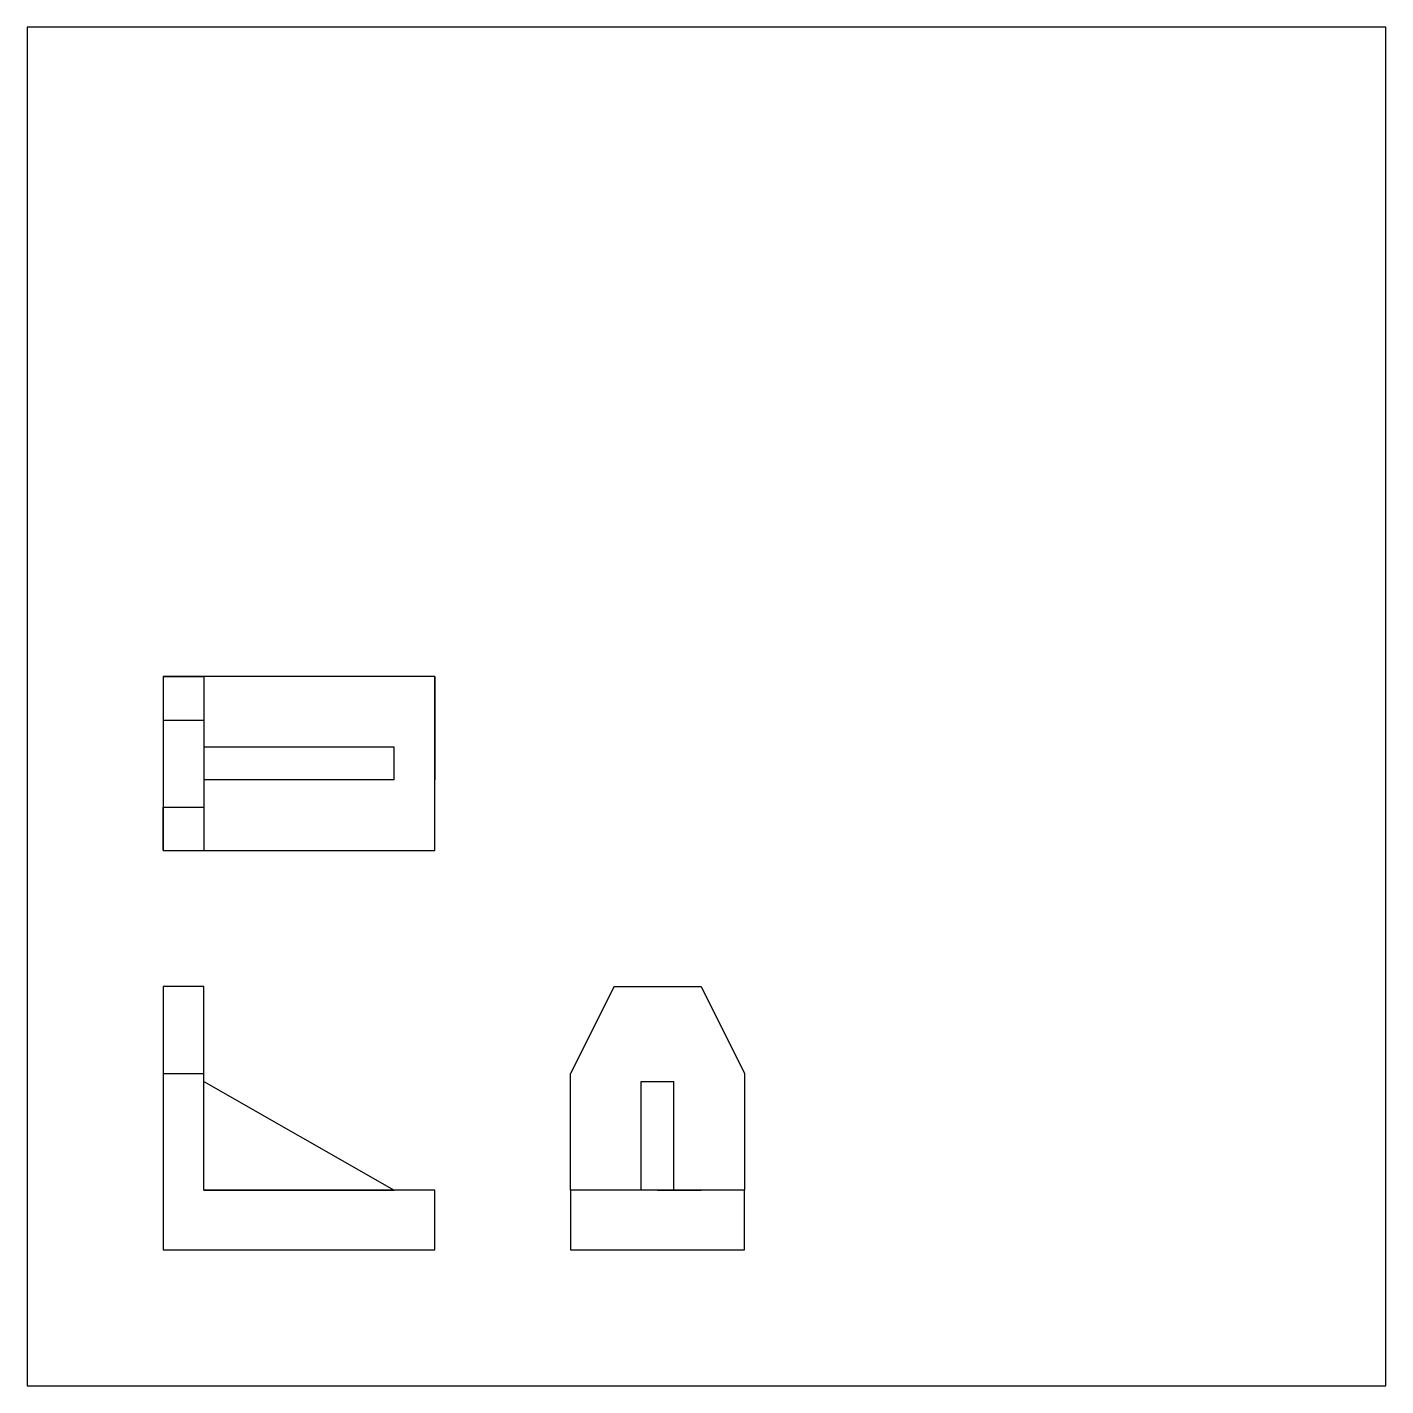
# Model space of a CAD drawing. Header units: millimetres. Extents: x 0 to 500, y 0 to 500.
import ezdxf

# ---------------------------------------------------------------- set-up
doc = ezdxf.new("R2010")
doc.units = ezdxf.units.MM
for name, color, linetype in [('Front', 140, 'Continuous'), ('Side', 50, 'Continuous'), ('Top', 10, 'Continuous')]:
    doc.layers.add(name, color=color, linetype=linetype)

msp = doc.modelspace()

# ---------------------------------------------------------------- linework, layer by layer
msp.add_lwpolyline([(0, 0), (500, 0), (500, 500), (0, 500)], close=True)
at = {"layer": 'Front'}
for p, q in [((65, 147), (50, 147)), ((50, 147), (50, 50)), ((50, 147), (50, 115)), ((65, 72), (65, 147)), ((50, 115), (65, 115)), ((65, 72), (65, 112)), ((65, 112), (135, 72)), ((150, 72), (65, 72)), ((65, 72), (135, 72)), ((150, 50), (150, 72)), ((50, 50), (150, 50))]:
    msp.add_line(p, q, dxfattribs=at)
at = {"layer": 'Side'}
for p, q in [((216, 147), (200, 115)), ((216, 147), (248, 147)), ((248, 147), (264, 115)), ((200, 72), (200, 115)), ((264, 115), (264, 72)), ((226, 72), (226, 112)), ((226, 112), (238, 112)), ((238, 72), (238, 112)), ((264, 72), (200, 72)), ((200, 72), (200, 50)), ((232, 72), (226, 72)), ((264, 72), (232, 72)), ((232, 72), (248, 72)), ((232, 72), (238, 72)), ((264, 50), (264, 72)), ((200, 50), (264, 50))]:
    msp.add_line(p, q, dxfattribs=at)
at = {"layer": 'Top'}
for p, q in [((150, 261), (50, 261)), ((50, 261), (50, 197)), ((50, 261), (65, 261)), ((50, 261), (50, 245)), ((65, 261), (65, 197)), ((150, 197), (150, 261)), ((150, 261), (150, 229)), ((50, 245), (65, 245)), ((135, 235), (65, 235)), ((135, 223), (135, 235)), ((150, 229), (150, 235)), ((150, 229), (150, 223)), ((135, 223), (65, 223)), ((50, 197), (50, 213)), ((50, 213), (65, 213)), ((50, 197), (150, 197))]:
    msp.add_line(p, q, dxfattribs=at)

doc.saveas('drawing.dxf')
